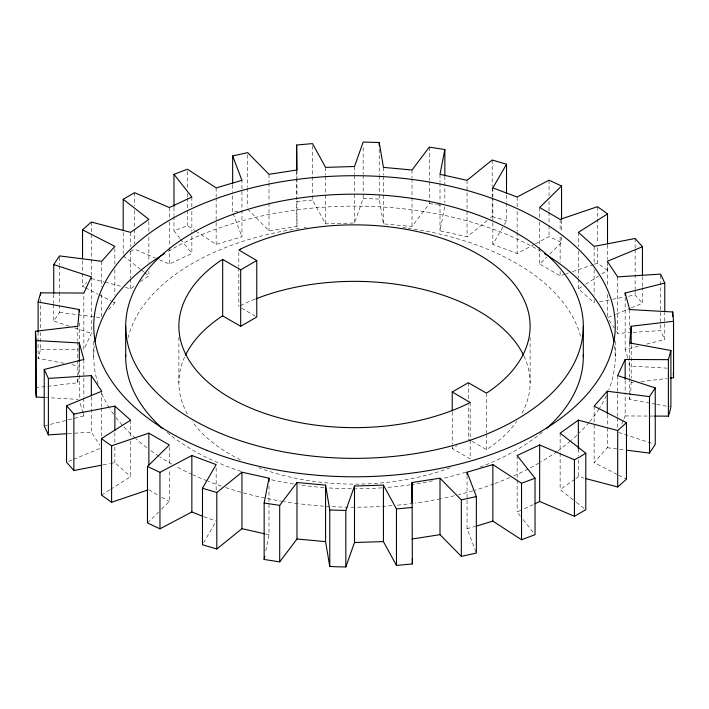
<?xml version="1.0" encoding="UTF-8"?>
<svg xmlns="http://www.w3.org/2000/svg" width="709" height="709" viewBox="0 0 709 709"><rect width="100%" height="100%" fill="white"/><g stroke="black" fill="none" stroke-linecap="round" stroke-linejoin="round"><path stroke-width="0.53" stroke-dasharray="3.54 2.66" d="M35.45 387.743L77.795 382.745L78.034 377.516M630.824 391.102L631.205 379.421M78.176 374.379L79.311 366.039L69.553 364.258M655.719 404.192L629.689 399.442L630.54 393.185M265.831 550.849L268.995 534.675L268.995 485.949M487.154 220.561L467.045 236.797L440.005 230.806L444.853 206.009M64.129 363.265L38.1 358.515L40.617 349.333L40.617 332.725M312.536 195.64L312.536 200.071L325.573 223.858L354.5 222.989L363.168 198.538L363.168 194.106M621.775 424.088L623.468 420.02M623.893 419.01L625.161 415.953L625.161 392.697M91.337 276.891L91.337 333.372L83.839 349.528L83.839 293.047M203.572 542.872L215.598 522.037M534.542 244.313L517.145 253.494L492.852 244.392L503.789 225.453M504.338 224.505L506.518 220.721L506.518 202.996M69.411 326.193L53.742 321.062L59.512 312.385L59.512 305.747M379.235 175.77L379.235 199.025L383.427 223.858L412.026 226.481L429.308 203.607L429.308 181.451M607.285 427.784L607.285 447.716L594.133 462.623L617.654 474.658M108.645 309.478L114.867 302.867L114.867 299.544M147.454 522.976L158.399 512.217M161.528 509.151L169.345 501.467L169.345 469.349M565.312 274.091L560.137 275.845L539.655 264.023L546.692 257.101M549.821 254.035L561.546 242.505L561.546 236.966M84.486 287.313L82.528 286.312L86.728 282.35M490.513 217.849L492.188 216.502L492.188 197.669M125.325 287.446L130.642 288.838L135.933 284.858M574.831 479.293L560.137 489.635L575.531 501.68M575.717 478.637L578.358 476.643L583.675 478.034M140.311 281.624L148.863 275.845L148.863 271.414M101.476 495.059L109.682 489.884M110.586 489.307L130.642 476.643L130.642 438.986M594.133 299.544L594.133 302.867L578.358 288.838L582.009 286.533M585.652 284.238L601.143 274.454M602.056 273.878L607.524 270.421L607.524 264.882M470.173 440.138L470.173 458.971L452.236 448.469L456.968 445.739M472.114 441.37L486.33 449.577L487.969 448.637A175.628 101.396 0 0 0 516.737 421.536M130.403 251.482L134.577 249.196L155.439 258.094M535.508 243.799L549.041 236.655L561.546 242.505M159.41 259.786L169.345 264.023L191.855 253.494L191.855 232.455M533.23 504.631L522.888 509.443M520.459 516.196L517.145 511.987L521.93 509.868M68.569 461.399L72.584 459.742M73.585 459.335L99.703 448.549M608.287 317.348L615.323 314.442M616.325 314.034L630.39 308.229M631.391 307.812L642.443 303.248L642.443 287.748M179.935 238.348L173.98 230.779L187.468 225.719L194.869 230.54M566.34 273.736L568.414 273.036M572.553 271.627L593.256 264.608M594.293 264.253L597.395 263.207L607.524 270.421M195.799 231.143L216.148 244.392L241.955 236.797L241.955 180.316M475.969 552.036L467.045 528.684L475.092 526.468M44.224 425.932L83.839 415.953L83.839 411.53M627.802 357.753L625.161 349.528L639.075 346.019M646.573 344.131L664.776 339.549L664.776 312.97M237.958 211.158L232.649 212.434L232.649 192.493M599.53 301.821L611.397 299.544M612.479 299.331L624.345 297.053M628.661 296.22L635.14 294.971L642.443 303.248M103 464.9L109.47 463.659M110.551 463.447L114.867 462.623L130.642 476.643M247.671 209.102L268.995 230.806L296.974 226.481L296.974 197.678M631.205 382.745L633.376 382.488M640.98 381.584L667.036 378.509M296.974 226.481L296.637 201.524L312.536 200.071M616.591 331.626L617.663 333.372L631.976 332.441M633.084 332.37L660.611 330.58L664.776 339.549M68.215 433.616L91.337 432.109L99.872 445.146M40.617 349.333L78.442 349.502M625.161 415.953L653.255 416.077M363.168 198.538L379.235 199.025M667.196 368.148L629.689 366.039L628.032 358.789M45.119 397.519L78.203 399.38M59.512 312.385L76.829 314.592M77.91 314.734L100.634 317.623M607.285 447.716L624.602 449.923M429.308 203.607L436.159 204.555M437.134 204.688L440.032 205.185M656.8 404.396L669.81 406.771M265.84 534.037L268.995 534.675M91.293 278.513L104.055 281.863M105.118 282.147L121.071 286.33M492.188 216.502L506.518 220.721M618.709 432.455L654.212 444.082M74.631 327.904L91.337 333.372M203.793 516.719L216.148 521.097M618.638 475.163L626.472 479.178M85.47 287.81L98.205 294.332M99.189 294.838L110.95 300.855M111.925 301.36L114.867 302.867M161.705 497.275L169.345 501.467M471.166 440.83L468.321 439.181L468.321 404.848M241.663 308.176L256.764 317.012M148.863 489.635L158.843 495.706M576.39 502.353L585.802 509.718M123.198 255.772L140.311 269.154M141.162 269.819L143.732 271.831M144.592 272.495L148.863 275.845M523.1 519.555L535.02 534.701M180.6 239.19L191.855 253.494M609.128 320.335L614.437 328.116M233.031 213.444L241.955 236.797M82.847 412.868L79.78 401.516M83.183 413.896L83.839 415.953M660.611 275.198L660.611 330.58M642.443 276.67L642.443 286.64M635.14 238.49L635.14 248.46M635.14 249.568L635.14 289.432M635.14 290.539L635.14 294.971M631.205 345.088L631.205 378.314M629.689 309.558L629.689 329.499M629.689 342.961L629.689 377.294M629.689 378.402L629.689 399.442M625.161 297.47L625.161 349.528M625.161 380.52L625.161 391.59M617.663 276.891L617.663 333.372M617.663 375.628L617.663 416.6M617.663 417.707L617.663 428.785M615.244 341.463L615.244 356.671M607.524 244.951L607.524 259.352M607.285 262.392L607.285 286.755M607.285 294.51L607.285 317.765M607.285 414.49L607.285 426.676M597.395 206.718L597.395 217.796M597.395 218.904L597.395 243.267M597.395 247.698L597.395 263.207M594.133 246.377L594.133 264.103M594.133 269.642L594.133 295.112M594.133 406.133L594.133 462.623M578.358 232.357L578.358 246.759M578.358 251.181L578.358 277.768M578.358 278.876L578.358 288.838M578.358 448.957L578.358 455.603M578.358 460.035L578.358 476.643M561.546 220.357L561.546 232.534M560.137 219.365L560.137 231.542M560.137 237.081L560.137 262.552M560.137 271.414L560.137 275.845M560.137 433.155L560.137 451.988M560.137 453.086L560.137 489.635M549.041 180.175L549.041 195.684M549.041 201.223L549.041 211.185M549.041 212.292L549.041 224.478M549.041 225.586L549.041 236.655M539.655 207.533L539.655 217.503M539.655 221.935L539.655 246.298M539.655 247.406L539.655 264.023M530.11 337.333L530.11 382.745M517.145 197.013L517.145 206.984M517.145 211.415L517.145 231.347M517.145 232.455L517.145 253.494M517.145 455.506L517.145 478.761M517.145 479.869L517.145 511.987M506.518 195.241L506.518 201.888M492.852 187.903L492.852 196.765M492.852 197.873L492.852 244.392M492.188 160.012L492.188 186.6M492.188 187.708L492.188 196.561M486.33 393.096L486.33 432.969M486.33 434.076L486.33 449.577M470.173 402.482L470.173 439.031M468.321 382.7L468.321 399.318M467.045 180.316L467.045 236.797M467.045 475.526L467.045 528.684M452.236 411.92L452.236 444.038M452.236 445.146L452.236 448.469M444.853 176.107L444.853 202.685M440.005 174.325L440.005 182.071M440.005 183.179L440.005 202.012M440.005 203.12L440.005 230.806M429.308 147.126L429.308 180.343M412.026 169.992L412.026 177.746M412.026 178.854L412.026 196.57M412.026 197.678L412.026 226.481M383.427 167.377L383.427 175.132M383.427 176.24L383.427 193.956M383.427 195.064L383.427 223.858M379.235 149.191L379.235 174.662M363.168 147.596L363.168 174.175M363.168 175.283L363.168 192.999M354.5 166.5L354.5 174.254M354.5 175.362L354.5 193.087M354.5 194.195L354.5 222.989M325.573 167.377L325.573 175.132M325.573 176.24L325.573 193.956M325.573 195.064L325.573 223.858M312.536 145.806L312.536 194.532M296.974 169.992L296.974 177.746M296.974 178.854L296.974 196.57M296.637 171.622L296.637 201.524M268.995 174.325L268.995 182.071M268.995 183.179L268.995 202.012M268.995 203.12L268.995 230.806M247.671 154.837L247.671 186.954M247.671 188.062L247.671 206.886M238.827 252.244L238.827 266.646M238.827 267.754L238.827 306.518M232.649 184.739L232.649 191.386M216.148 187.903L216.148 196.765M216.148 197.873L216.148 244.392M216.148 467.931L216.148 491.186M191.855 197.013L191.855 206.984M191.855 211.415L191.855 231.347M187.468 171.454L187.468 189.17M187.468 193.601L187.468 196.925M187.468 198.033L187.468 209.111M187.468 210.21L187.468 225.719M178.89 337.333L178.89 382.745M173.98 207.524L173.98 215.27M173.98 216.378L173.98 230.779M169.345 207.533L169.345 217.503M169.345 221.935L169.345 246.298M169.345 247.406L169.345 264.023M169.345 447.193L169.345 464.918M148.863 221.58L148.863 231.542M148.863 237.081L148.863 262.552M134.577 192.715L134.577 206.009M134.577 210.44L134.577 228.156M134.577 229.264L134.577 243.666M130.642 232.357L130.642 246.759M130.642 251.181L130.642 277.768M130.642 278.876L130.642 288.838M130.642 420.162L130.642 437.878M123.198 232.508L123.198 253.556M114.867 248.593L114.867 264.103M114.867 269.642L114.867 295.112M114.867 432.72L114.867 442.682M114.867 447.113L114.867 462.623M101.715 261.284L101.715 286.755M101.715 294.51L101.715 317.765M101.715 391.235L101.715 406.744M101.715 407.852L101.715 436.647M93.756 341.463L93.756 356.671M91.293 222.032L91.293 233.11M91.293 234.218L91.293 258.581M91.293 259.689L91.293 275.198M91.337 396.668L91.337 432.109M83.839 359.472L83.839 397.129M83.839 398.236L83.839 410.422M82.528 260.832L82.528 286.312M79.311 322.852L79.311 341.676M79.311 362.716L79.311 398.334M77.795 326.255L77.795 340.657M77.795 341.765L77.795 359.481M77.795 360.589L77.795 382.745M59.512 257.012L59.512 264.767M59.512 265.875L59.512 291.346M59.512 292.454L59.512 304.64M53.742 294.483L53.742 303.346M53.742 304.453L53.742 321.062M40.617 299.499L40.617 328.294M38.1 331.936L38.1 358.515M614.579 345.93A260.744 150.538 0 0 1 608.818 389.897M606.363 395.631A260.744 150.538 0 0 1 599.717 407.852M599.132 408.774A260.744 150.538 0 0 1 589.622 421.758M588.931 422.573A260.744 150.538 0 0 1 579.253 432.995M576.825 435.326A260.744 150.538 0 0 1 571.303 440.307M570.488 441.007A260.744 150.538 0 0 1 557.992 450.8M557.141 451.411A260.744 150.538 0 0 1 540.799 462.002M538.875 463.119A260.744 150.538 0 0 1 513.91 475.801M509.824 477.591A260.744 150.538 0 0 1 494.82 483.556M493.81 483.928A260.744 150.538 0 0 1 475.021 490.167M472.876 490.805A260.744 150.538 0 0 1 458.475 494.731M454.283 495.751A260.744 150.538 0 0 1 441.539 498.578M440.466 498.799A260.744 150.538 0 0 1 415.368 503.053M413.276 503.337A260.744 150.538 0 0 1 396.349 505.26M392.095 505.641A260.744 150.538 0 0 1 355.581 507.21M354.5 507.21A260.744 150.538 0 0 1 330.819 506.589M329.747 506.536A260.744 150.538 0 0 1 298.879 503.744M297.824 503.612A260.744 150.538 0 0 1 284.238 501.644M283.201 501.476A260.744 150.538 0 0 1 225.515 487.508M221.35 486.108A260.744 150.538 0 0 1 208.136 481.26M207.143 480.87A260.744 150.538 0 0 1 193.07 474.897M192.068 474.436A260.744 150.538 0 0 1 175.637 466.212M171.941 464.156A260.744 150.538 0 0 1 159.817 456.818M158.913 456.224A260.744 150.538 0 0 1 150.157 450.18M146.807 447.689A260.744 150.538 0 0 1 136.084 438.898M135.286 438.189A260.744 150.538 0 0 1 123.623 426.632M122.17 425.019A260.744 150.538 0 0 1 116.081 417.628M113.6 414.278A260.744 150.538 0 0 1 109.868 408.774M109.283 407.852A260.744 150.538 0 0 1 101.777 393.725M98.117 384.11A260.744 150.538 0 0 1 94.421 345.93M168.201 251.341A260.744 150.538 0 0 1 540.799 251.341M542.217 432.206A228.812 132.104 0 0 1 480.126 467.089M465.778 472.097A228.812 132.104 0 0 1 443.098 478.469M432.641 480.835A228.812 132.104 0 0 1 411.185 484.655M410.094 484.814A228.812 132.104 0 0 1 386.113 487.508M381.921 487.827A228.812 132.104 0 0 1 355.555 488.776M351.327 488.767A228.812 132.104 0 0 1 328.134 487.898M323.933 487.588A228.812 132.104 0 0 1 298.906 484.814M293.473 483.99A228.812 132.104 0 0 1 270.058 479.452M241.131 471.423A228.812 132.104 0 0 1 166.783 432.206M127.975 338.06A228.812 132.104 0 0 1 299.996 228.369M304.17 227.802A228.812 132.104 0 0 1 306.235 227.545M402.765 227.545A228.812 132.104 0 0 1 406.886 228.076M407.914 228.218A228.812 132.104 0 0 1 581.025 338.06M523.978 356.184A175.628 101.396 0 0 1 521.514 414.074M450.126 467.772A175.628 101.396 0 0 1 258.82 467.772M240.413 459.831A175.628 101.396 0 0 1 192.228 421.527M187.451 414.065A175.628 101.396 0 0 1 184.996 356.166M240.431 305.632A175.628 101.396 0 0 1 255.018 299.171"/><path stroke-width="1.06" d="M296.637 170.514L296.637 145.044L312.536 143.59L325.573 167.377L354.5 166.5L363.168 142.057L379.235 142.544L383.427 167.377L412.026 169.992L429.308 147.126L444.853 149.528L440.005 174.325L467.045 180.316L492.188 160.012L506.518 164.231L492.852 187.903L517.145 197.013L549.041 180.175L561.546 186.024L539.655 207.533L560.137 219.365L597.395 206.718L602.623 210.254L607.524 213.941L578.358 232.357L594.133 246.377L635.14 238.49L642.443 246.767L607.285 261.284L617.663 276.891L660.611 274.091L664.776 283.068L625.161 293.047L629.689 309.558L672.708 311.978L673.55 321.257L631.205 326.255L629.689 342.961L670.9 350.485L670.9 406.975L669.845 411.574L668.383 416.148L654.336 416.086M296.637 145.044L296.974 169.992L268.995 174.325L247.671 152.621L232.649 155.945L241.955 180.316L216.148 187.903L187.468 169.238L173.98 174.299L191.855 197.013L169.345 207.533L134.577 192.715L123.198 199.282L148.863 219.365L130.642 232.357L91.293 222.032L82.528 229.822L114.867 246.377L101.715 261.284L59.512 255.905L53.742 264.581L91.337 276.891L83.839 293.047L40.617 292.852L38.1 302.025L79.311 309.558L77.795 326.255L35.45 331.263L35.663 392.387L36.292 397.022L44.011 397.457M670.9 350.485L668.383 359.667L625.161 359.472L617.663 375.628L655.258 387.938L649.488 396.615L607.285 391.235L594.133 406.133L626.472 422.688L617.707 430.487L578.358 420.162L560.137 433.155L585.802 453.228L580.263 456.605L574.423 459.804L539.655 444.977L517.145 455.506L535.02 478.221L521.532 483.281L492.852 464.608L467.045 472.203L476.351 496.566L476.351 553.055L461.329 556.379L461.329 499.898L440.005 478.194L412.026 482.519L412.363 563.956L396.464 565.41L396.464 508.929L383.427 485.142L354.5 486.011L354.5 542.5L345.832 566.943L337.794 566.819L329.765 566.456L329.765 509.975L325.573 485.142L296.974 482.519L296.974 539.008L279.692 561.874L264.147 559.472L264.147 502.991L268.995 478.194L241.955 472.203L216.812 492.498L216.812 548.988L202.482 544.769L202.482 488.279L216.148 464.608L191.855 455.506L159.959 472.345L147.454 466.495L169.345 444.977L148.863 433.155L111.605 445.793L106.377 442.265L101.476 438.579L130.642 420.162L114.867 406.133L73.86 414.029L66.557 405.752L101.715 391.235L91.337 375.628L48.389 378.42L44.224 369.451L83.839 359.472L79.311 342.961L36.292 340.542L35.45 331.263M264.147 559.472L264.776 556.237M345.832 566.943L345.832 510.462L354.5 486.011M626.765 450.197L649.488 453.095L655.258 444.419L655.258 387.938M279.692 561.874L279.692 505.393L296.974 482.519M585.802 478.593L617.707 486.968L626.472 479.178L626.472 422.688M216.812 548.988L241.955 528.684L241.955 472.203M240.448 249.16L238.827 250.029L256.764 260.531L240.679 269.819L222.67 259.423L221.031 260.363A175.628 101.396 0 0 0 230.265 397.926A175.628 101.396 0 0 0 468.543 403.359L470.173 402.482L452.236 391.988L468.321 382.7L486.33 393.096L487.969 392.148A175.628 101.396 0 0 0 478.708 254.575A175.628 101.396 0 0 0 240.431 249.151M256.764 260.531L256.764 317.012L240.679 326.3L222.67 315.904L221.031 316.852A175.628 101.396 0 0 0 185.483 355.218M535.065 503.727L539.655 501.467L574.423 516.285L585.802 509.718L585.802 453.228M147.454 466.495L147.454 522.976L159.959 528.825L191.855 511.987L202.801 516.329M476.102 526.193L492.852 521.097L521.532 539.762L535.02 534.701L535.02 478.221M101.476 438.579L101.476 495.059L111.605 502.282L147.835 489.99M476.351 496.566L461.329 499.898M66.557 405.752L66.557 462.233L73.86 470.51L101.919 465.113M461.329 556.379L440.005 534.675L412.026 539.008M670.289 378.127L673.55 377.737L673.55 321.257M412.363 507.476L396.464 508.929M44.224 369.451L44.224 425.932L48.389 434.909L67.107 433.686M396.464 565.41L383.427 541.623L354.5 542.5M345.832 510.462L329.765 509.975M329.765 566.456L325.573 541.623L296.974 539.008M279.692 505.393L264.147 502.991M264.794 533.815L241.955 528.684M216.812 492.498L202.482 488.279M673.337 373.094L673.55 377.737M412.284 558.532L412.363 563.956M672.708 311.978L672.708 316.409M668.383 359.667L668.383 416.148M664.776 283.068L664.776 311.863M649.488 396.615L649.488 453.095M642.443 246.767L642.443 275.562M631.205 326.255L631.205 343.98M625.161 293.047L625.161 295.263M625.161 359.472L625.161 379.412M617.707 430.487L617.707 486.968M607.524 213.941L607.524 243.843M607.285 391.235L607.285 413.391M583.312 326.255A228.812 132.104 0 0 1 240.094 440.661A228.812 132.104 0 0 1 240.094 211.858A228.812 132.104 0 0 1 583.312 326.255L583.312 356.671M578.358 420.162L578.358 448.957M574.423 459.804L574.423 516.285M561.546 186.024L561.546 219.249M539.655 444.977L539.655 501.467M521.532 483.281L521.532 539.762M506.518 164.231L506.518 193.025M492.852 464.608L492.852 521.097M467.045 472.203L467.045 474.418M452.236 391.988L452.236 410.812M444.853 149.528L444.853 174.999M440.005 478.194L440.005 534.675M412.026 482.519L412.026 502.459M383.427 485.142L383.427 541.623M379.235 142.544L379.235 145.868M325.573 485.142L325.573 541.623M268.995 478.194L268.995 481.517M240.679 269.819L240.679 326.3M232.649 155.945L232.649 183.631M222.67 259.423L222.67 315.904M191.855 455.506L191.855 511.987M173.98 174.299L173.98 206.416M159.959 472.345L159.959 528.825M148.863 433.155L148.863 465.272M125.688 326.255L125.688 356.671M123.198 199.282L123.198 230.292M114.867 406.133L114.867 430.505M111.605 445.793L111.605 502.282M91.337 375.628L91.337 395.56M82.528 229.822L82.528 258.617M79.311 309.558L79.311 311.774M79.311 342.961L79.311 361.785M73.86 414.029L73.86 470.51M53.742 264.581L53.742 293.375M48.389 378.42L48.389 434.909M40.617 292.852L40.617 295.068M38.1 302.025L38.1 331.936M36.292 340.542L36.292 397.022M95.05 341.649A260.744 150.538 0 0 1 164.426 253.618M544.574 253.618A260.744 150.538 0 0 1 613.95 341.649M583.285 354.597A228.812 132.104 0 0 1 546.4 428.617M162.6 428.617A228.812 132.104 0 0 1 125.715 354.597M255.993 298.808A175.628 101.396 0 0 1 523.552 355.236M206.815 450.321A260.744 150.538 0 0 0 614.446 338.069A260.744 150.538 0 0 0 242.248 190.384A260.744 150.538 0 0 0 206.815 450.321"/></g></svg>
